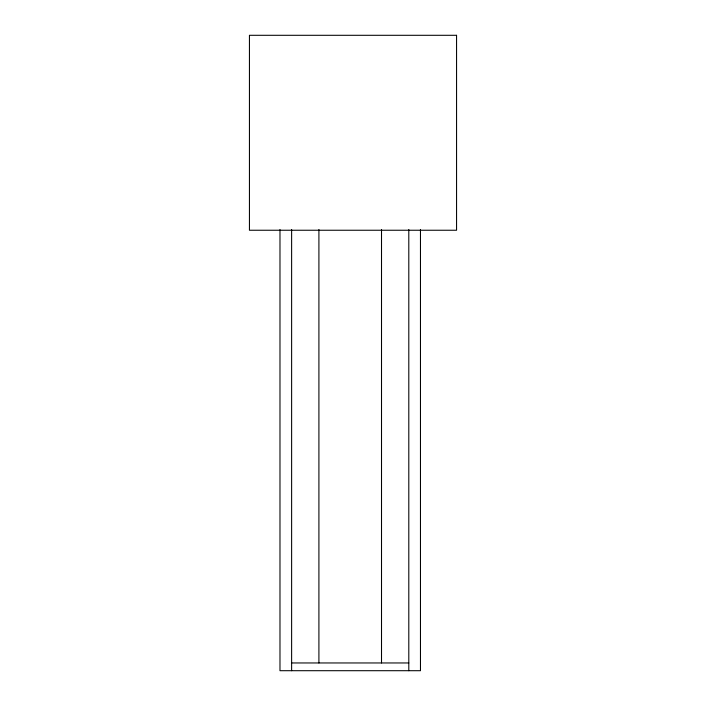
<?xml version="1.0" encoding="UTF-8"?>
<svg xmlns="http://www.w3.org/2000/svg" width="706" height="706" viewBox="0 0 706 706"><rect width="100%" height="100%" fill="white"/><g stroke="black" fill="none" stroke-linecap="round" stroke-linejoin="round"><path stroke-width="1.06" d="M291.622 662.96L408.8 662.96M420.467 229.547L420.467 670.7L279.982 670.7L279.982 229.547M408.8 229.547L408.8 670.7M381.514 229.547L381.514 662.96M318.909 229.547L318.909 662.96M291.622 229.547L291.622 670.7M456.561 35.3L249.439 35.3L249.439 230.244L456.561 230.244L456.561 35.3"/></g></svg>
